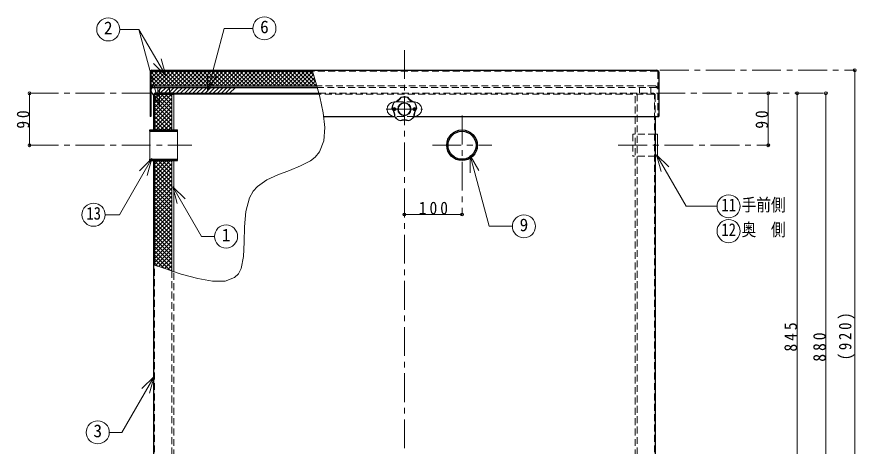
# Model space of a CAD drawing. Units: millimetres at full size, sheet at 1:10. Extents: x -2123 to 1927, y -1358 to 1452.
# Drawn here: x -770 to 686, y -597 to 148 of the extents above; entities that cross this region are included whole.
import ezdxf
from ezdxf.enums import TextEntityAlignment as Align

# ---------------------------------------------------------------- set-up
doc = ezdxf.new("R2010")
doc.units = ezdxf.units.MM
doc.header["$LTSCALE"] = 10
doc.header["$PDMODE"] = 32
doc.header["$PDSIZE"] = 5
doc.linetypes.add('CHAIN1', pattern=[8, 5, -1, 1, -1])
doc.linetypes.add('DASHED1', pattern=[1.8, 1.2, -0.6])
doc.layers.add('0-0', color=7, linetype='Continuous', lineweight=18)
doc.styles.add('ＭＳ ゴシック', font='')
doc.styles.get('ＭＳ ゴシック').set_extended_font_data('MS Gothic')

msp = doc.modelspace()

# ---------------------------------------------------------------- linework, layer by layer
at = {"layer": '0-0'}
for p, q in [((-591.25, 125.72), (-557.98, 125.72)), ((-511.67, 45.51), (-557.98, 125.72)), ((-522.41, -7.04), (-557.98, 125.72)), ((-439.21, 18.87), (-410.11, 127.5)), ((-360.45, 127.5), (-410.11, 127.5)), ((-511.67, 45.51), (-519.43, 74.48)), ((-511.67, 45.51), (-532.88, 66.72)), ((-439.21, 18.87), (-439.21, 48.87)), ((-439.21, 18.87), (-424.21, 44.85)), ((-522.41, -7.04), (-537.41, 18.94)), ((-525.3, 14.91), (-525.3, 24.91)), ((-522.41, -7.04), (-522.41, 22.96)), ((-505.3, 14.91), (-505.3, 24.91)), ((-246.15, 14.91), (-497.8, 14.91)), ((-501.3, 13.41), (-501.3, -48.59)), ((-497.8, -48.59), (-497.8, 13.41)), ((-497.8, 13.41), (-245.73, 13.41)), ((-115.3, -0.09), (-114.24, -0.09)), ((-81.37, -0.09), (-80.3, -0.09)), ((-539.3, -99.39), (-539.3, -50.79)), ((-491.3, -99.39), (-491.3, -50.79)), ((341.2, -56.09), (337.2, -56.09)), ((-535.87, -98.21), (-592.05, -195.52)), ((-535.87, -98.21), (-557.09, -119.43)), ((-535.87, -98.21), (-543.64, -127.19)), ((-501.3, -101.59), (-501.3, -292.72)), ((-497.8, -293.87), (-497.8, -101.59)), ((16.18, -92.75), (31.18, -118.73)), ((16.18, -92.75), (16.18, -122.75)), ((339.48, -91.44), (347.24, -120.42)), ((339.48, -91.44), (360.69, -112.65)), ((339.48, -91.44), (391.12, -180.89)), ((-499.27, -146.85), (-491.5, -175.82)), ((-499.27, -146.85), (-478.06, -168.06)), ((444.37, -180.89), (391.12, -180.89)), ((-616.81, -195.52), (-592.05, -195.52)), ((-531.75, -475.57), (-587.71, -572.51)), ((-531.75, -475.57), (-552.96, -496.79)), ((-531.75, -475.57), (-539.51, -504.55)), ((-609.45, -572.51), (-587.71, -572.51))]:
    msp.add_line(p, q, dxfattribs=at)
at = {"layer": '0-0', "color": 4, "linetype": 'CHAIN1', "lineweight": 9}
for p, q in [((-97.8, 89.91), (-97.8, -923.09)), ((345.2, 54.91), (683.2, 54.91)), ((-747.8, 14.91), (-534.8, 14.91)), ((339.2, 14.91), (633.2, 14.91)), ((-129.3, -12.59), (-66.3, -12.59)), ((2.2, -23.59), (2.2, -195.09)), ((-747.8, -75.09), (-466.3, -75.09)), ((-49.3, -75.09), (53.7, -75.09)), ((273.2, -75.09), (533.2, -75.09))]:
    msp.add_line(p, q, dxfattribs=at)
at = {"layer": '0-0', "color": 5, "lineweight": 25}
for p, q in [((-538.8, 51.91), (-538.8, -25.09)), ((-537.3, 51.91), (-537.3, -25.09)), ((-535.8, 54.91), (340.2, 54.91)), ((-535.8, 53.41), (-257.2, 53.41)), ((343.2, 51.91), (343.2, -25.09)), ((-537.3, 27.91), (-249.77, 27.91)), ((-534.3, 24.91), (-248.94, 24.91)), ((-497.8, 14.91), (-529.8, 14.91)), ((-497.8, 13.41), (-497.8, 14.91)), ((-532.8, 11.91), (-532.8, -48.59)), ((-531.3, -48.59), (-531.3, 11.91)), ((-529.8, 13.41), (-497.8, 13.41)), ((-537.3, -25.09), (-538.8, -25.09)), ((-237.73, -25.09), (-114.69, -25.09)), ((-80.91, -25.09), (343.2, -25.09)), ((337.2, -25.09), (337.2, -859.09)), ((-539.3, -48.59), (-491.3, -48.59)), ((-539.3, -50.79), (-539.3, -48.59)), ((-539.3, -50.79), (-491.3, -50.79)), ((-491.3, -50.79), (-491.3, -48.59)), ((-539.3, -99.39), (-491.3, -99.39)), ((-539.3, -101.59), (-539.3, -99.39)), ((-539.3, -101.59), (-491.3, -101.59)), ((-532.8, -101.59), (-532.8, -859.09)), ((-531.3, -282.53), (-531.3, -101.59)), ((-491.3, -101.59), (-491.3, -99.39))]:
    msp.add_line(p, q, dxfattribs=at)
at = {"layer": '0-0', "color": 4, "lineweight": 9}
for p, q in [((-537.3, 26.97), (-510.86, 53.41)), ((-537.3, 34.05), (-517.93, 53.41)), ((-537.3, 41.12), (-525, 53.41)), ((-537.3, 48.19), (-532.08, 53.41)), ((-537.3, 45.16), (-520.05, 27.91)), ((-537.27, 52.2), (-512.98, 27.91)), ((-531.41, 53.41), (-505.91, 27.91)), ((-529.29, 27.91), (-503.79, 53.41)), ((-524.34, 53.41), (-498.84, 27.91)), ((-522.22, 27.91), (-496.72, 53.41)), ((-517.27, 53.41), (-491.77, 27.91)), ((-515.15, 27.91), (-489.65, 53.41)), ((-510.2, 53.41), (-484.7, 27.91)), ((-508.08, 27.91), (-482.58, 53.41)), ((-503.13, 53.41), (-477.63, 27.91)), ((-501.01, 27.91), (-475.51, 53.41)), ((-496.06, 53.41), (-470.56, 27.91)), ((-493.94, 27.91), (-468.44, 53.41)), ((-488.98, 53.41), (-463.48, 27.91)), ((-486.87, 27.91), (-461.37, 53.41)), ((-481.91, 53.41), (-456.41, 27.91)), ((-479.79, 27.91), (-454.29, 53.41)), ((-474.84, 53.41), (-449.34, 27.91)), ((-472.72, 27.91), (-447.22, 53.41)), ((-467.77, 53.41), (-442.27, 27.91)), ((-465.65, 27.91), (-440.15, 53.41)), ((-460.7, 53.41), (-435.2, 27.91)), ((-458.58, 27.91), (-433.08, 53.41)), ((-453.63, 53.41), (-428.13, 27.91)), ((-451.51, 27.91), (-426.01, 53.41)), ((-446.56, 53.41), (-421.06, 27.91)), ((-444.44, 27.91), (-418.94, 53.41)), ((-439.49, 53.41), (-413.99, 27.91)), ((-437.37, 27.91), (-411.87, 53.41)), ((-432.42, 53.41), (-406.92, 27.91)), ((-430.3, 27.91), (-404.8, 53.41)), ((-425.34, 53.41), (-399.84, 27.91)), ((-423.23, 27.91), (-397.73, 53.41)), ((-418.27, 53.41), (-392.77, 27.91)), ((-416.15, 27.91), (-390.65, 53.41)), ((-411.2, 53.41), (-385.7, 27.91)), ((-409.08, 27.91), (-383.58, 53.41)), ((-404.13, 53.41), (-378.63, 27.91)), ((-402.01, 27.91), (-376.51, 53.41)), ((-397.06, 53.41), (-371.56, 27.91)), ((-394.94, 27.91), (-369.44, 53.41)), ((-389.99, 53.41), (-364.49, 27.91)), ((-387.87, 27.91), (-362.37, 53.41)), ((-382.92, 53.41), (-357.42, 27.91)), ((-380.8, 27.91), (-355.3, 53.41)), ((-375.85, 53.41), (-350.35, 27.91)), ((-373.73, 27.91), (-348.23, 53.41)), ((-368.78, 53.41), (-343.28, 27.91)), ((-366.66, 27.91), (-341.16, 53.41)), ((-361.71, 53.41), (-336.21, 27.91)), ((-359.59, 27.91), (-334.09, 53.41)), ((-354.63, 53.41), (-329.13, 27.91)), ((-352.52, 27.91), (-327.02, 53.41)), ((-347.56, 53.41), (-322.06, 27.91)), ((-345.44, 27.91), (-319.94, 53.41)), ((-340.49, 53.41), (-314.99, 27.91)), ((-338.37, 27.91), (-312.87, 53.41)), ((-333.42, 53.41), (-307.92, 27.91)), ((-331.3, 27.91), (-305.8, 53.41)), ((-326.35, 53.41), (-300.85, 27.91)), ((-324.23, 27.91), (-298.73, 53.41)), ((-319.28, 53.41), (-293.78, 27.91)), ((-317.16, 27.91), (-291.66, 53.41)), ((-312.21, 53.41), (-286.71, 27.91)), ((-310.09, 27.91), (-284.59, 53.41)), ((-305.14, 53.41), (-279.64, 27.91)), ((-303.02, 27.91), (-277.52, 53.41)), ((-298.07, 53.41), (-272.57, 27.91)), ((-295.95, 27.91), (-270.45, 53.41)), ((-290.99, 53.41), (-265.49, 27.91)), ((-288.88, 27.91), (-263.38, 53.41)), ((-283.92, 53.41), (-258.42, 27.91)), ((-281.8, 27.91), (-256.99, 52.73)), ((-276.85, 53.41), (-251.35, 27.91)), ((-274.73, 27.91), (-255.36, 47.28)), ((-269.78, 53.41), (-251.89, 35.53)), ((-262.71, 53.41), (-254.84, 45.55)), ((683.2, 54.91), (683.2, -865.09)), ((-537.3, 38.09), (-527.12, 27.91)), ((-537.3, 31.02), (-533.7, 27.41)), ((-267.66, 27.91), (-253.74, 41.84)), ((-260.59, 27.91), (-252.13, 36.37)), ((-253.52, 27.91), (-250.59, 30.84)), ((-747.8, 14.91), (-747.8, -75.09)), ((-537.3, 23.95), (-537.03, 23.68)), ((-525.3, 17.76), (-518.15, 24.91)), ((-525.3, 24.83), (-525.22, 24.91)), ((-521.08, 14.91), (-511.08, 24.91)), ((-514.01, 14.91), (-504.01, 24.91)), ((-506.94, 14.91), (-496.94, 24.91)), ((-499.87, 14.91), (-489.87, 24.91)), ((-492.79, 14.91), (-482.79, 24.91)), ((-485.72, 14.91), (-475.72, 24.91)), ((-478.65, 14.91), (-468.65, 24.91)), ((-471.58, 14.91), (-461.58, 24.91)), ((-464.51, 14.91), (-454.51, 24.91)), ((-457.44, 14.91), (-447.44, 24.91)), ((-450.37, 14.91), (-440.37, 24.91)), ((-443.3, 14.91), (-433.3, 24.91)), ((-436.23, 14.91), (-426.23, 24.91)), ((-429.15, 14.91), (-419.15, 24.91)), ((-422.08, 14.91), (-412.08, 24.91)), ((-415.01, 14.91), (-405.01, 24.91)), ((-407.94, 14.91), (-397.94, 24.91)), ((-400.87, 14.91), (-390.87, 24.91)), ((533.2, 14.91), (533.2, -75.09)), ((583.2, 14.91), (583.2, -830.09)), ((633.2, 14.91), (633.2, -865.09)), ((-531.3, -16.52), (-501.37, 13.41)), ((-531.3, -9.45), (-508.44, 13.41)), ((-531.3, -2.38), (-515.51, 13.41)), ((-531.3, 4.69), (-522.58, 13.41)), ((-531.3, 11.76), (-529.65, 13.41)), ((-531.3, 10.88), (-501.3, -19.12)), ((-531.3, -23.59), (-501.3, 6.41)), ((-531.3, 3.81), (-501.3, -26.19)), ((-526.77, 13.41), (-501.3, -12.05)), ((-519.69, 13.41), (-501.3, -4.98)), ((-512.62, 13.41), (-501.3, 2.09)), ((-505.55, 13.41), (-501.3, 9.16)), ((-531.3, -30.66), (-501.3, -0.66)), ((-531.3, -3.26), (-501.3, -33.26)), ((-531.3, -37.74), (-501.3, -7.74)), ((-531.3, -10.34), (-501.3, -40.34)), ((-531.3, -44.81), (-501.3, -14.81)), ((-531.3, -17.41), (-501.3, -47.41)), ((-531.3, -24.48), (-507.19, -48.59)), ((-528.01, -48.59), (-501.3, -21.88)), ((-520.94, -48.59), (-501.3, -28.95)), ((-531.3, -31.55), (-514.26, -48.59)), ((-531.3, -38.62), (-521.33, -48.59)), ((-513.87, -48.59), (-501.3, -36.02)), ((-506.8, -48.59), (-501.3, -43.09)), ((-531.3, -45.69), (-528.41, -48.59)), ((-531.3, -129.66), (-503.23, -101.59)), ((-531.3, -122.59), (-510.3, -101.59)), ((-531.3, -115.52), (-517.37, -101.59)), ((-531.3, -108.45), (-524.44, -101.59)), ((-524.9, -101.59), (-501.3, -125.19)), ((-517.83, -101.59), (-501.3, -118.12)), ((-510.76, -101.59), (-501.3, -111.05)), ((-503.69, -101.59), (-501.3, -103.98)), ((-531.3, -102.26), (-501.3, -132.26)), ((-531.3, -136.73), (-501.3, -106.73)), ((-531.3, -109.33), (-501.3, -139.33)), ((-531.3, -143.8), (-501.3, -113.8)), ((-531.3, -116.4), (-501.3, -146.4)), ((-531.3, -150.87), (-501.3, -120.87)), ((-531.3, -123.47), (-501.3, -153.47)), ((-531.3, -157.94), (-501.3, -127.94)), ((-531.3, -130.54), (-501.3, -160.54)), ((-531.3, -165.02), (-501.3, -135.02)), ((-531.3, -137.61), (-501.3, -167.61)), ((-531.3, -172.09), (-501.3, -142.09)), ((-531.3, -144.69), (-501.3, -174.69)), ((-531.3, -179.16), (-501.3, -149.16)), ((-531.3, -151.76), (-501.3, -181.76)), ((-531.3, -186.23), (-501.3, -156.23)), ((-531.3, -158.83), (-501.3, -188.83)), ((-531.3, -193.3), (-501.3, -163.3)), ((-531.3, -165.9), (-501.3, -195.9)), ((-531.3, -200.37), (-501.3, -170.37)), ((-531.3, -172.97), (-501.3, -202.97)), ((-531.3, -207.44), (-501.3, -177.44)), ((-531.3, -180.04), (-501.3, -210.04)), ((-531.3, -214.51), (-501.3, -184.51)), ((-531.3, -187.11), (-501.3, -217.11)), ((-531.3, -221.58), (-501.3, -191.58)), ((-531.3, -194.18), (-501.3, -224.18)), ((-531.3, -228.65), (-501.3, -198.65)), ((-531.3, -201.25), (-501.3, -231.25)), ((2.2, -195.09), (-97.8, -195.09)), ((-531.3, -235.73), (-501.3, -205.73)), ((-531.3, -208.33), (-501.3, -238.33)), ((-531.3, -242.8), (-501.3, -212.8)), ((-531.3, -215.4), (-501.3, -245.4)), ((-531.3, -249.87), (-501.3, -219.87)), ((-531.3, -222.47), (-501.3, -252.47)), ((-531.3, -256.94), (-501.3, -226.94)), ((-531.3, -229.54), (-501.3, -259.54)), ((-531.3, -264.01), (-501.3, -234.01)), ((-531.3, -236.61), (-501.3, -266.61)), ((-531.3, -271.08), (-501.3, -241.08)), ((-531.3, -243.68), (-501.3, -273.68)), ((-531.3, -278.15), (-501.3, -248.15)), ((-531.3, -250.75), (-501.3, -280.75)), ((-531.3, -257.82), (-501.3, -287.82)), ((-529.3, -283.22), (-501.3, -255.22)), ((-531.3, -264.89), (-504.55, -291.64)), ((-531.3, -271.97), (-515.12, -288.15)), ((-524.05, -285.04), (-501.3, -262.29)), ((-518.8, -286.87), (-501.3, -269.37)), ((-513.54, -288.67), (-501.3, -276.44)), ((-531.3, -279.04), (-525.95, -284.38)), ((-508.22, -290.43), (-501.3, -283.51)), ((-502.91, -292.19), (-501.3, -290.58))]:
    msp.add_line(p, q, dxfattribs=at)
at = {"layer": '0-0', "linetype": 'DASHED1'}
for p, q in [((340.2, 53.41), (-257.2, 53.41)), ((341.7, 51.91), (341.7, -25.09)), ((335.7, 27.91), (-249.77, 27.91)), ((338.7, 24.91), (-248.94, 24.91)), ((-246.15, 14.91), (334.2, 14.91)), ((302.2, -830.09), (302.2, 14.91)), ((334.2, 13.41), (-245.73, 13.41)), ((305.7, 13.41), (305.7, -832.09)), ((335.7, -859.09), (335.7, 11.91)), ((337.2, 11.91), (337.2, -25.09)), ((-80.91, -25.09), (-114.69, -25.09)), ((-531.3, -859.09), (-531.3, -282.53)), ((-501.3, -292.72), (-501.3, -832.09)), ((-497.8, -830.09), (-497.8, -293.87))]:
    msp.add_line(p, q, dxfattribs=at)
at = {"layer": '0-0', "color": 4, "linetype": 'DASHED1', "lineweight": 9}
for p, q in [((309.7, 14.91), (309.7, 24.91)), ((329.7, 14.91), (329.7, 24.91)), ((-117.8, -10.84), (-115.3, -9.59)), ((-117.8, -10.84), (-117.8, -14.34)), ((-115.3, -15.59), (-117.8, -14.34)), ((-115.3, -9.59), (-112.8, -10.84)), ((-112.8, -14.34), (-115.3, -15.59)), ((-81.37, -0.09), (-114.24, -0.09)), ((-112.8, -10.84), (-112.8, -14.34)), ((-80.3, -9.59), (-82.8, -10.84)), ((-82.8, -10.84), (-82.8, -14.34)), ((-82.8, -14.34), (-80.3, -15.59)), ((-77.8, -10.84), (-80.3, -9.59)), ((-80.3, -15.59), (-77.8, -14.34)), ((-77.8, -10.84), (-77.8, -14.34)), ((298.2, -56.09), (298.2, -94.09)), ((337.2, -56.09), (298.2, -56.09)), ((337.2, -94.09), (298.2, -94.09))]:
    msp.add_line(p, q, dxfattribs=at)
at = {"layer": '0-0'}
for points in [[(-257.64, 54.91), (-252.54, 37.84), (-244.46, 8.85), (-238.4, -18.88), (-235.63, -44.56), (-237.42, -67.39), (-245.06, -86.56), (-252.67, -95.7), (-260.7, -101.97), (-277.65, -110.92), (-297.02, -118.62), (-317.08, -126.3), (-336.09, -135.21), (-352.31, -146.59), (-359.75, -154.82), (-366.31, -166.4), (-372.77, -190), (-375.13, -216.28), (-375.7, -242.95), (-376.83, -267.75), (-380.84, -288.41), (-385.41, -297.6), (-392.24, -304.42), (-408.8, -310.56), (-430.46, -310.7), (-456.1, -306.15), (-484.61, -298.23), (-514.88, -288.23), (-532.8, -282)], [(341.2, -56.09), (341.2, -94.09), (337.2, -94.09)], [(16.18, -92.75), (49.08, -215.55), (89.54, -215.55)], [(-499.27, -146.85), (-449.44, -233.16), (-427.03, -233.16)]]:
    msp.add_lwpolyline(points, dxfattribs=at)
for centre, radius in [((-611.25, 125.72), 20), ((-340.45, 127.5), 20), ((-97.8, -12.59), 10.5), ((464.37, -180.89), 20), ((-636.81, -195.52), 20), ((109.54, -215.55), 20), ((-407.03, -233.16), 20), ((464.37, -223.89), 20), ((-629.45, -572.51), 20)]:
    msp.add_circle(centre, radius, dxfattribs=at)
at = {"layer": '0-0', "color": 4, "linetype": 'DASHED1', "lineweight": 9}
for centre in [(-115.3, -12.59), (-80.3, -12.59)]:
    msp.add_circle(centre, 1.5, dxfattribs=at)
at = {"layer": '0-0', "color": 4, "lineweight": 9}
msp.add_circle((-97.8, -12.59), 11.5, dxfattribs=at)
at = {"layer": '0-0', "color": 5, "lineweight": 25}
for radius in [26.5, 24.3]:
    msp.add_circle((2.2, -75.09), radius, dxfattribs=at)
for centre, radius, start, end in [((-535.8, 51.91), 3, 90, 180), ((-535.8, 51.91), 1.5, 90, 180), ((340.2, 51.91), 3, 0, 90), ((-531.3, 21.91), 6, 90, 180), ((-534.3, 21.91), 3, 90, 180), ((-529.8, 11.91), 3, 90, 180), ((-529.8, 11.91), 1.5, 90, 180)]:
    msp.add_arc(centre, radius, start, end, dxfattribs=at)
at = {"layer": '0-0', "linetype": 'DASHED1'}
for centre, radius in [((340.2, 51.91), 1.5), ((334.2, 11.91), 3), ((335.7, 21.91), 6), ((338.7, 21.91), 3), ((334.2, 11.91), 1.5)]:
    msp.add_arc(centre, radius, 0, 90, dxfattribs=at)
at = {"layer": '0-0'}
for centre, radius, start, end in [((-126.64, 27.11), 29.89, 291.41115, 320.58885), ((-119.55, 17.35), 18.83, 283.0119, 328.9881), ((-97.8, -12.59), 21.5, 74.5, 105.5), ((-97.8, -12.59), 21, 74.5, 105.5), ((-76.05, 17.35), 18.83, 211.0119, 256.9881), ((-68.96, 27.11), 29.89, 219.41115, 248.58885), ((-115.3, -12.59), 12.5, 90, 270), ((-97.8, -12.59), 21.5, 146.5, 177.5), ((-144.47, -27.75), 29.89, 3.41115, 32.58885), ((-133, -24.02), 18.83, 355.0119, 40.9881), ((-97.8, -12.59), 21, 146.5, 177.5), ((-62.61, -24.02), 18.83, 139.0119, 184.9881), ((-51.14, -27.75), 29.89, 147.41115, 176.58885), ((-80.3, -12.59), 12.5, 270, 90), ((-97.8, -12.59), 21, 2.5, 33.5), ((-97.8, -12.59), 21.5, 2.5, 33.5), ((-97.8, -12.59), 21.5, 218.5, 249.5), ((-97.8, -12.59), 21, 218.5, 249.5), ((-97.8, -12.59), 21, 290.5, 321.5), ((-97.8, -12.59), 21.5, 290.5, 321.5), ((-97.8, -61.65), 29.89, 75.41115, 104.58885), ((-97.8, -49.59), 18.83, 67.0119, 112.9881)]:
    msp.add_arc(centre, radius, start, end, dxfattribs=at)
at = {"layer": '0-0', "color": 4}
for p in [(683.2, 54.91), (-747.8, 14.91), (533.2, 14.91), (583.2, 14.91), (633.2, 14.91), (-747.8, -75.09), (533.2, -75.09), (-97.8, -195.09), (2.2, -195.09)]:
    msp.add_point(p, dxfattribs=at)

# ---------------------------------------------------------------- texts
at = {"layer": '0-0', "style": 'ＭＳ ゴシック'}
for s, p in [('2', (-618.75, 110.72)), ('6', (-347.95, 112.5)), ('9', (102.04, -230.55)), ('1', (-414.53, -248.16)), ('3', (-636.95, -587.51))]:
    msp.add_text(s, height=21.99, dxfattribs=at).set_placement(p, align=Align.BOTTOM_LEFT)
at = {"layer": '0-0', "style": 'ＭＳ ゴシック', "width": 0.85}
for s, p in [('11', (451.87, -195.89)), ('手前側', (486.87, -195.89)), ('13', (-649.31, -210.52)), ('12', (451.87, -238.89)), ('奥\u3000側', (486.87, -238.89))]:
    msp.add_text(s, height=21.99, dxfattribs=at).set_placement(p, align=Align.BOTTOM_LEFT)
at = {"layer": '0-0', "char_height": 21.99, "attachment_point": 7, "rotation": 90, "style": 'ＭＳ ゴシック'}
for s, insert in [('\\T1.36;\\W0.9;90', (-747.8, -46.34)), ('\\T1.36;\\W0.9;90', (533.2, -46.34)), ('\\T1.38;\\W0.85;(920)', (683.2, -447.59)), ('\\T1.38;\\W0.9;845', (583.2, -432.59)), ('\\T1.38;\\W0.9;880', (633.2, -450.09))]:
    msp.add_mtext(s, dxfattribs=dict(at, insert=insert))
at = {"layer": '0-0', "insert": (-72.8, -195.09), "char_height": 21.99, "attachment_point": 7, "style": 'ＭＳ ゴシック'}
msp.add_mtext('\\T1.38;\\W0.9;100', dxfattribs=at)

doc.saveas('drawing.dxf')
